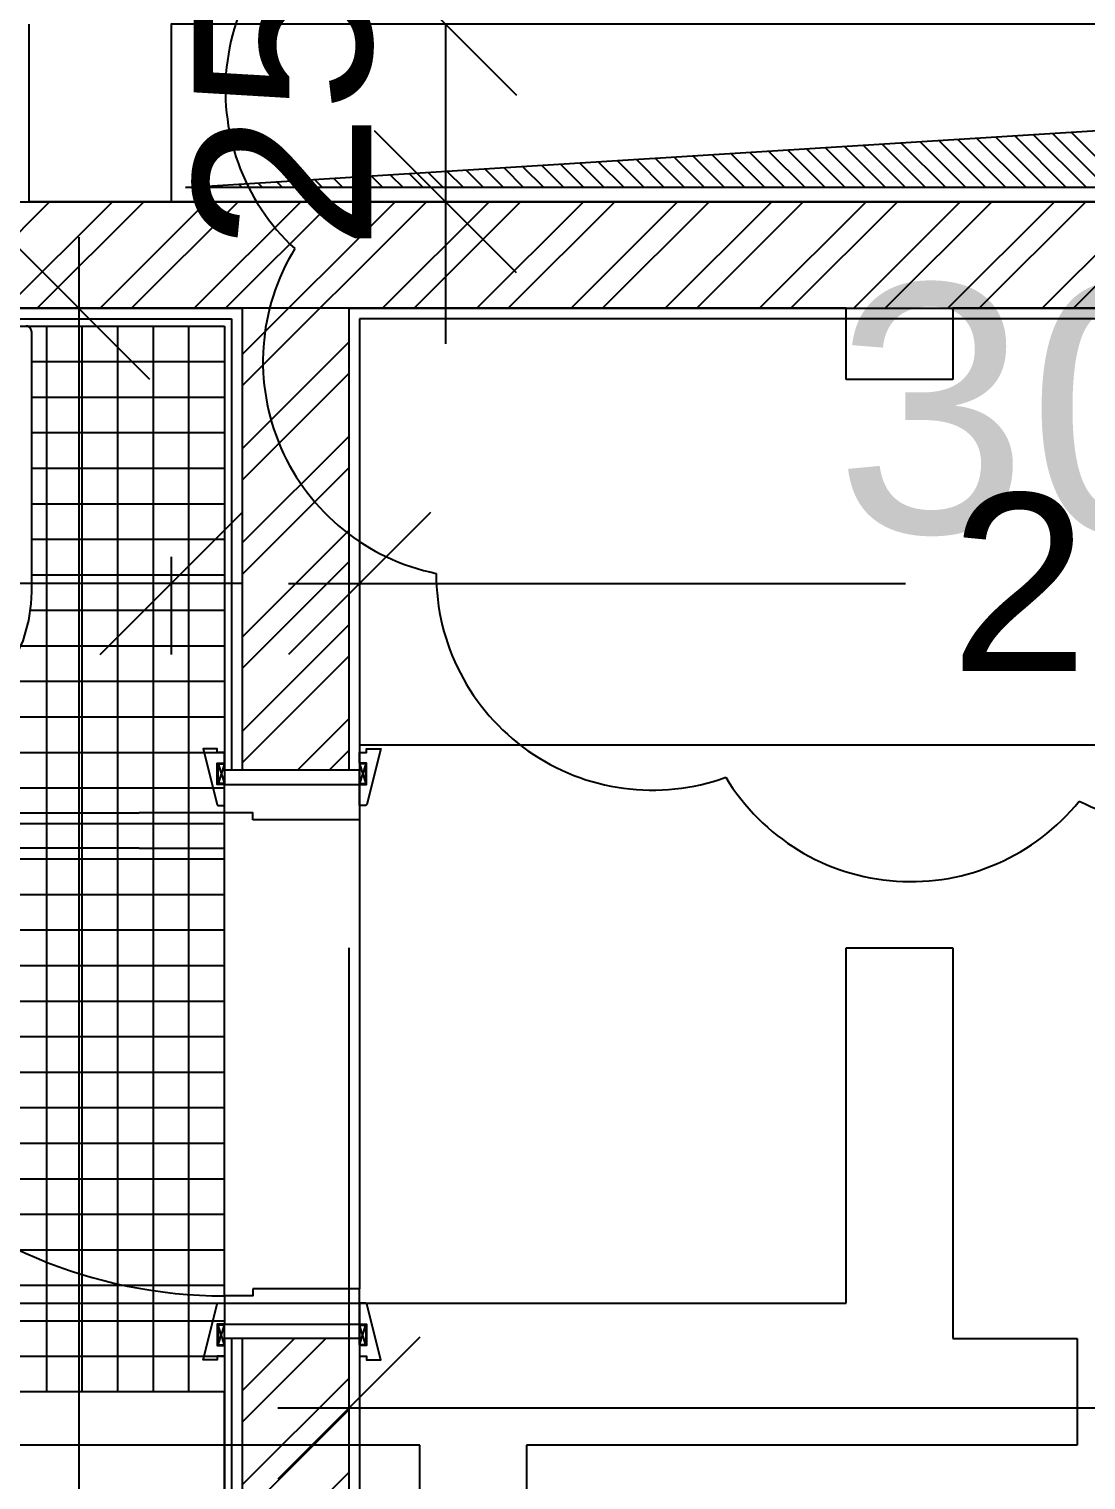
# Model space of a CAD drawing. Extents: x -1.8 to 45.6, y -22.6 to 61.5.
# Drawn here: x 29.718 to 31.206, y 10.801 to 12.843 of the extents above; entities that cross this region are included whole.
import ezdxf
from ezdxf.enums import TextEntityAlignment as Align

# ---------------------------------------------------------------- set-up
doc = ezdxf.new("R2010")
doc.units = 0
doc.header["$MEASUREMENT"] = 0
doc.layers.get('0').update_dxf_attribs({"linetype": 'CONTINUOUS'})
for name, color, linetype in [('A-AREAS', 6, 'CONTINUOUS'), ('A-AREAS-TXT', 6, 'CONTINUOUS'), ('A-closet', 252, 'CONTINUOUS'), ('a-dim', 3, 'CONTINUOUS'), ('A-DOORS', 1, 'CONTINUOUS'), ('A-FLOR-PFIX', 61, 'CONTINUOUS'), ('A-HATCH-WALL', 8, 'CONTINUOUS'), ('A-PLASTER', 8, 'CONTINUOUS'), ('A-PROJ-TIL-BATH', 8, 'CONTINUOUS'), ('A-SECT-TILE', 12, 'CONTINUOUS'), ('a-shaft', 251, 'CONTINUOUS'), ('A-WALL', 4, 'CONTINUOUS'), ('S-2ND-3RD-4-5-6TH$0$A-SHAFT 2-3-4-5-6', 8, 'CONTINUOUS')]:
    doc.layers.add(name, color=color, linetype=linetype)
doc.styles.add('A100-STEXT', font='arial.ttf', dxfattribs={"height": 0.25})

# ---------------------------------------------------------------- blocks, each defined once
blk = doc.blocks.new('_OBLIQUE')
at = {"color": 0, "linetype": 'ByBlock'}
blk.add_line((-0.5, -0.5), (0.5, 0.5), dxfattribs=at)

msp = doc.modelspace()

# ---------------------------------------------------------------- linework, layer by layer
for points in [[(29.72196, 12.4176, 0), (29.72192, 12.41785, 0), (29.72177, 12.41853, 0), (29.72148, 12.41952, 0), (29.72101, 12.42068, 0), (29.72031, 12.42191, 0), (29.71936, 12.42308, 0), (29.7181, 12.42407, 0), (29.71652, 12.42475, 0), (29.71456, 12.425, 0)], [(29.72196, 12.4176, 0), (29.72192, 12.41785, 0), (29.72177, 12.41853, 0), (29.72148, 12.41952, 0), (29.72101, 12.42068, 0), (29.72031, 12.42191, 0), (29.71936, 12.42308, 0), (29.7181, 12.42407, 0), (29.71652, 12.42475, 0), (29.71456, 12.425, 0)], [(29.72196, 12.4176, 0), (29.72196, 12.40523, 0), (29.72196, 12.37208, 0), (29.72196, 12.32408, 0), (29.72196, 12.26718, 0), (29.72196, 12.20731, 0), (29.72196, 12.15041, 0), (29.72196, 12.10241, 0), (29.72196, 12.06926, 0), (29.72196, 12.05689, 0)], [(29.72196, 12.4176, 0), (29.72196, 12.40523, 0), (29.72196, 12.37208, 0), (29.72196, 12.32408, 0), (29.72196, 12.26718, 0), (29.72196, 12.20731, 0), (29.72196, 12.15041, 0), (29.72196, 12.10241, 0), (29.72196, 12.06926, 0), (29.72196, 12.05689, 0)], [(29.72196, 12.05689, 0), (29.72204, 12.05075, 0), (29.72115, 12.03429, 0), (29.71759, 12.01047, 0), (29.70965, 11.98222, 0), (29.69564, 11.9525, 0), (29.67386, 11.92425, 0), (29.64261, 11.90043, 0), (29.60019, 11.88397, 0), (29.54489, 11.87783, 0)], [(29.72196, 12.05689, 0), (29.72204, 12.05075, 0), (29.72115, 12.03429, 0), (29.71759, 12.01047, 0), (29.70965, 11.98222, 0), (29.69564, 11.9525, 0), (29.67386, 11.92425, 0), (29.64261, 11.90043, 0), (29.60019, 11.88397, 0), (29.54489, 11.87783, 0)]]:
    msp.add_polyline3d(points)
at = {"layer": 'A-AREAS'}
for p, q in [((29.71837, 12.6), (29.71837, 12.85)), ((29.71837, 12.6), (29.71837, 12.85)), ((32.46837, 12.6), (29.71837, 12.6)), ((32.46837, 12.6), (29.71837, 12.6))]:
    msp.add_line(p, q, dxfattribs=at)
at = {"layer": 'A-AREAS', "color": 30}
for centre, start, end in [((30.29898, 12.75731), 117.22181, 227.22181), ((30.29898, 12.75731), 117.22181, 227.22181), ((30.35186, 12.37514), 148.53487, 258.53487), ((30.35186, 12.37514), 148.53487, 258.53487), ((30.59566, 12.07613), 179.84792, 289.84792), ((30.59566, 12.07613), 179.84792, 289.84792), ((31.33698, 12.02638), 242.47403, 352.47403), ((31.33698, 12.02638), 242.47403, 352.47403), ((30.95935, 11.94737), 211.16098, 321.16098), ((30.95935, 11.94737), 211.16098, 321.16098)]:
    msp.add_arc(centre, 0.30428, start, end, dxfattribs=at)
at = {"layer": 'A-closet'}
msp.add_line((32.47837, 11.835), (30.18337, 11.835), dxfattribs=at)
msp.add_line((32.47837, 11.835), (30.18337, 11.835), dxfattribs=at)
at = {"layer": 'a-dim', "color": 15}
for p, q in [((30.30463, 12.85), (30.30463, 12.6)), ((30.01837, 12.6), (30.40463, 12.6)), ((30.30463, 12.6), (30.30463, 12.4)), ((29.78852, 12.55), (29.78852, 10.25)), ((30.18337, 12.135), (30.18337, 11.96254)), ((29.91837, 12.1), (29.91837, 11.96254)), ((30.01837, 12.06254), (29.22261, 12.06254)), ((30.08337, 12.06254), (30.95169, 12.06254)), ((30.16837, 11.55), (30.16837, 10.80184)), ((33.36837, 10.90184), (30.06837, 10.90184))]:
    msp.add_line(p, q, dxfattribs=at)
at = {"layer": 'A-DOORS'}
for p, q in [((29.99337, 11.809), (29.98437, 11.781)), ((29.98437, 11.809), (29.99337, 11.781)), ((29.99337, 11.809), (29.98437, 11.781)), ((29.98437, 11.809), (29.99337, 11.781)), ((30.18337, 11.809), (30.19237, 11.781)), ((30.19237, 11.809), (30.18337, 11.781)), ((30.18337, 11.809), (30.19237, 11.781)), ((30.19237, 11.809), (30.18337, 11.781)), ((29.43337, 11.74), (29.87337, 11.74)), ((29.43337, 11.74), (29.87337, 11.74)), ((29.99337, 11.74), (29.87337, 11.74)), ((29.99337, 11.74), (29.87337, 11.74)), ((29.99337, 11.69), (29.99337, 11.74)), ((29.99337, 11.69), (29.99337, 11.74)), ((29.87337, 11.69), (29.43337, 11.69)), ((29.87337, 11.69), (29.43337, 11.69)), ((29.87337, 11.69), (29.99337, 11.69)), ((29.87337, 11.69), (29.99337, 11.69)), ((29.99337, 10.991), (29.98437, 11.019)), ((29.98437, 10.991), (29.99337, 11.019)), ((29.99337, 10.991), (29.98437, 11.019)), ((29.98437, 10.991), (29.99337, 11.019)), ((30.18337, 10.991), (30.19237, 11.019)), ((30.19237, 10.991), (30.18337, 11.019)), ((30.18337, 10.991), (30.19237, 11.019)), ((30.19237, 10.991), (30.18337, 11.019))]:
    msp.add_line(p, q, dxfattribs=at)
at = {"layer": 'A-DOORS', "color": 8}
for p, q in [((29.99337, 11.06), (29.99337, 11.74)), ((29.99337, 11.06), (29.99337, 11.74)), ((30.18337, 11.73), (30.18337, 11.07)), ((30.18337, 11.73), (30.18337, 11.07))]:
    msp.add_line(p, q, dxfattribs=at)
at = {"layer": 'A-DOORS'}
for points in [[(29.99337, 11.81), (29.99337, 11.825), (29.98337, 11.825), (29.98337, 11.83), (29.96337, 11.83), (29.98301, 11.75178, 0.3817689), (29.985, 11.75), (29.99337, 11.75), (29.99337, 11.78), (29.98337, 11.78), (29.98337, 11.81), (29.99337, 11.81)], [(29.99337, 11.81), (29.99337, 11.825), (29.98337, 11.825), (29.98337, 11.83), (29.96337, 11.83), (29.98301, 11.75178, 0.3817689), (29.985, 11.75), (29.99337, 11.75), (29.99337, 11.78), (29.98337, 11.78), (29.98337, 11.81), (29.99337, 11.81)], [(30.18337, 11.81), (30.18337, 11.825), (30.19337, 11.825), (30.19337, 11.83), (30.21337, 11.83), (30.19373, 11.75178, -0.3817689), (30.19174, 11.75), (30.18337, 11.75), (30.18337, 11.78), (30.19337, 11.78), (30.19337, 11.81), (30.18337, 11.81)], [(30.18337, 11.81), (30.18337, 11.825), (30.19337, 11.825), (30.19337, 11.83), (30.21337, 11.83), (30.19373, 11.75178, -0.3817689), (30.19174, 11.75), (30.18337, 11.75), (30.18337, 11.78), (30.19337, 11.78), (30.19337, 11.81), (30.18337, 11.81)], [(29.99337, 10.99), (29.99337, 10.975), (29.98337, 10.975), (29.98337, 10.97), (29.96337, 10.97), (29.98301, 11.04822, -0.3817689), (29.985, 11.05), (29.99337, 11.05), (29.99337, 11.02), (29.98337, 11.02), (29.98337, 10.99), (29.99337, 10.99)], [(29.99337, 10.99), (29.99337, 10.975), (29.98337, 10.975), (29.98337, 10.97), (29.96337, 10.97), (29.98301, 11.04822, -0.3817689), (29.985, 11.05), (29.99337, 11.05), (29.99337, 11.02), (29.98337, 11.02), (29.98337, 10.99), (29.99337, 10.99)], [(30.18337, 10.99), (30.18337, 10.975), (30.19337, 10.975), (30.19337, 10.97), (30.21337, 10.97), (30.19373, 11.04822, 0.3817689), (30.19174, 11.05), (30.18337, 11.05), (30.18337, 11.02), (30.19337, 11.02), (30.19337, 10.99), (30.18337, 10.99)], [(30.18337, 10.99), (30.18337, 10.975), (30.19337, 10.975), (30.19337, 10.97), (30.21337, 10.97), (30.19373, 11.04822, 0.3817689), (30.19174, 11.05), (30.18337, 11.05), (30.18337, 11.02), (30.19337, 11.02), (30.19337, 10.99), (30.18337, 10.99)]]:
    msp.add_lwpolyline(points, format="xyb", dxfattribs=at)
for points in [[(29.99337, 11.809), (29.99337, 11.781), (29.98437, 11.781), (29.98437, 11.809)], [(29.99337, 11.809), (29.99337, 11.781), (29.98437, 11.781), (29.98437, 11.809)], [(30.18337, 11.809), (30.18337, 11.781), (30.19237, 11.781), (30.19237, 11.809)], [(30.18337, 11.809), (30.18337, 11.781), (30.19237, 11.781), (30.19237, 11.809)], [(29.99337, 10.991), (29.99337, 11.019), (29.98437, 11.019), (29.98437, 10.991)], [(29.99337, 10.991), (29.99337, 11.019), (29.98437, 11.019), (29.98437, 10.991)], [(30.18337, 10.991), (30.18337, 11.019), (30.19237, 11.019), (30.19237, 10.991)], [(30.18337, 10.991), (30.18337, 11.019), (30.19237, 11.019), (30.19237, 10.991)]]:
    msp.add_lwpolyline(points, close=True, dxfattribs=at)
for points in [[(30.18337, 11.8), (29.99337, 11.8), (29.99337, 11.78), (30.18337, 11.78), (30.18337, 11.8)], [(30.18337, 11.8), (29.99337, 11.8), (29.99337, 11.78), (30.18337, 11.78), (30.18337, 11.8)], [(30.03337, 11.73), (30.03337, 11.74), (29.99337, 11.74), (29.99337, 11.78)], [(29.99337, 11.78), (30.18337, 11.78), (30.18337, 11.73), (30.03337, 11.73)], [(30.03337, 11.73), (30.03337, 11.74), (29.99337, 11.74), (29.99337, 11.78)], [(29.99337, 11.78), (30.18337, 11.78), (30.18337, 11.73), (30.03337, 11.73)], [(30.03337, 11.07), (30.03337, 11.06), (29.99337, 11.06), (29.99337, 11.02)], [(29.99337, 11.02), (30.18337, 11.02), (30.18337, 11.07), (30.03337, 11.07)], [(30.03337, 11.07), (30.03337, 11.06), (29.99337, 11.06), (29.99337, 11.02)], [(29.99337, 11.02), (30.18337, 11.02), (30.18337, 11.07), (30.03337, 11.07)], [(30.18337, 11), (29.99337, 11), (29.99337, 11.02), (30.18337, 11.02), (30.18337, 11)], [(30.18337, 11), (29.99337, 11), (29.99337, 11.02), (30.18337, 11.02), (30.18337, 11)]]:
    msp.add_lwpolyline(points, dxfattribs=at)
msp.add_arc((29.99367, 11.7403), 0.6803, 180.02544, 269.97456, dxfattribs=at)
msp.add_arc((29.99367, 11.7403), 0.6803, 180.02544, 269.97456, dxfattribs=at)
at = {"layer": 'A-FLOR-PFIX'}
for p, q in [((29.99337, 10.925), (28.49337, 10.925)), ((29.99337, 10.925), (28.49337, 10.925)), ((29.99337, 10.375), (29.99337, 10.925)), ((29.99337, 10.375), (29.99337, 10.925))]:
    msp.add_line(p, q, dxfattribs=at)
at = {"layer": 'A-HATCH-WALL'}
for p, q in [((29.59734, 12.45), (29.74734, 12.6)), ((29.59734, 12.45), (29.74734, 12.6)), ((29.68573, 12.45), (29.83573, 12.6)), ((29.68573, 12.45), (29.83573, 12.6)), ((29.72992, 12.45), (29.87992, 12.6)), ((29.72992, 12.45), (29.87992, 12.6)), ((29.81831, 12.45), (29.96831, 12.6)), ((29.81831, 12.45), (29.96831, 12.6)), ((29.8625, 12.45), (30.0125, 12.6)), ((29.8625, 12.45), (30.0125, 12.6)), ((29.95089, 12.45), (30.10089, 12.6)), ((29.95089, 12.45), (30.10089, 12.6)), ((29.99509, 12.45), (30.14509, 12.6)), ((29.99509, 12.45), (30.14509, 12.6)), ((30.01837, 12.38489), (30.23348, 12.6)), ((30.01837, 12.3407), (30.27767, 12.6)), ((30.01837, 12.38489), (30.23348, 12.6)), ((30.01837, 12.3407), (30.27767, 12.6)), ((30.21606, 12.45), (30.36606, 12.6)), ((30.21606, 12.45), (30.36606, 12.6)), ((30.26025, 12.45), (30.41025, 12.6)), ((30.26025, 12.45), (30.41025, 12.6)), ((30.34864, 12.45), (30.49864, 12.6)), ((30.34864, 12.45), (30.49864, 12.6)), ((30.39283, 12.45), (30.54283, 12.6)), ((30.39283, 12.45), (30.54283, 12.6)), ((30.48122, 12.45), (30.63122, 12.6)), ((30.48122, 12.45), (30.63122, 12.6)), ((30.52542, 12.45), (30.67542, 12.6)), ((30.52542, 12.45), (30.67542, 12.6)), ((30.61381, 12.45), (30.76381, 12.6)), ((30.61381, 12.45), (30.76381, 12.6)), ((30.658, 12.45), (30.808, 12.6)), ((30.658, 12.45), (30.808, 12.6)), ((30.74639, 12.45), (30.89639, 12.6)), ((30.74639, 12.45), (30.89639, 12.6)), ((30.79058, 12.45), (30.94058, 12.6)), ((30.79058, 12.45), (30.94058, 12.6)), ((30.87897, 12.45), (31.02897, 12.6)), ((30.87897, 12.45), (31.02897, 12.6)), ((30.92316, 12.45), (31.07316, 12.6)), ((30.92316, 12.45), (31.07316, 12.6)), ((31.01155, 12.45), (31.16155, 12.6)), ((31.01155, 12.45), (31.16155, 12.6)), ((31.05575, 12.45), (31.20575, 12.6)), ((31.05575, 12.45), (31.20575, 12.6)), ((31.14414, 12.45), (31.29414, 12.6)), ((31.14414, 12.45), (31.29414, 12.6)), ((31.18833, 12.45), (31.33833, 12.6)), ((31.18833, 12.45), (31.33833, 12.6)), ((30.01837, 12.25231), (30.16837, 12.40231)), ((30.01837, 12.25231), (30.16837, 12.40231)), ((30.01837, 12.20812), (30.16837, 12.35812)), ((30.01837, 12.20812), (30.16837, 12.35812)), ((30.01837, 12.11973), (30.16837, 12.26973)), ((30.01837, 12.11973), (30.16837, 12.26973)), ((30.01837, 12.07553), (30.16837, 12.22553)), ((30.01837, 12.07553), (30.16837, 12.22553)), ((30.01837, 11.98715), (30.16837, 12.13715)), ((30.01837, 11.98715), (30.16837, 12.13715)), ((30.01837, 11.94295), (30.16837, 12.09295)), ((30.01837, 11.94295), (30.16837, 12.09295)), ((30.01837, 11.85456), (30.16837, 12.00456)), ((30.01837, 11.85456), (30.16837, 12.00456)), ((30.01837, 11.81037), (30.16837, 11.96037)), ((30.01837, 11.81037), (30.16837, 11.96037)), ((30.09639, 11.8), (30.16837, 11.87198)), ((30.09639, 11.8), (30.16837, 11.87198)), ((30.14058, 11.8), (30.16837, 11.82779)), ((30.14058, 11.8), (30.16837, 11.82779)), ((30.01837, 10.92649), (30.09188, 11)), ((30.01837, 10.88229), (30.13608, 11)), ((30.01837, 10.92649), (30.09188, 11)), ((30.01837, 10.88229), (30.13608, 11)), ((30.01837, 10.7939), (30.16837, 10.9439)), ((30.01837, 10.7939), (30.16837, 10.9439)), ((30.01837, 10.74971), (30.16837, 10.89971)), ((30.01837, 10.74971), (30.16837, 10.89971)), ((30.01837, 10.66132), (30.16837, 10.81132)), ((30.01837, 10.66132), (30.16837, 10.81132))]:
    msp.add_line(p, q, dxfattribs=at)
at = {"layer": 'A-PLASTER'}
for p, q in [((32.47837, 12.435), (30.18337, 12.435)), ((30.18337, 12.435), (30.18337, 11.8)), ((32.47837, 12.435), (30.18337, 12.435)), ((30.18337, 12.435), (30.18337, 11.8)), ((30.18337, 11), (30.18337, 9.585)), ((30.18337, 11), (30.18337, 9.585))]:
    msp.add_line(p, q, dxfattribs=at)
at = {"layer": 'A-PROJ-TIL-BATH'}
for p, q in [((29.74337, 10.925), (29.74337, 12.425)), ((29.74337, 10.925), (29.74337, 12.425)), ((29.79337, 10.925), (29.79337, 12.425)), ((29.79337, 10.925), (29.79337, 12.425)), ((29.84337, 10.925), (29.84337, 12.425)), ((29.84337, 10.925), (29.84337, 12.425)), ((29.89337, 10.925), (29.89337, 12.425)), ((29.89337, 10.925), (29.89337, 12.425)), ((29.94337, 10.925), (29.94337, 12.425)), ((29.94337, 10.925), (29.94337, 12.425)), ((29.72196, 12.375), (29.99337, 12.375)), ((29.72196, 12.375), (29.99337, 12.375)), ((29.72196, 12.325), (29.99337, 12.325)), ((29.72196, 12.325), (29.99337, 12.325)), ((29.72196, 12.275), (29.99337, 12.275)), ((29.72196, 12.275), (29.99337, 12.275)), ((29.72196, 12.225), (29.99337, 12.225)), ((29.72196, 12.225), (29.99337, 12.225)), ((29.72196, 12.175), (29.99337, 12.175)), ((29.72196, 12.175), (29.99337, 12.175)), ((29.72196, 12.125), (29.99337, 12.125)), ((29.72196, 12.125), (29.99337, 12.125)), ((29.72196, 12.075), (29.99337, 12.075)), ((29.72196, 12.075), (29.99337, 12.075)), ((29.71976, 12.025), (29.99337, 12.025)), ((29.71976, 12.025), (29.99337, 12.025)), ((29.70625, 11.975), (29.99337, 11.975)), ((29.70625, 11.975), (29.99337, 11.975)), ((29.67444, 11.925), (29.99337, 11.925)), ((29.67444, 11.925), (29.99337, 11.925)), ((28.49337, 11.875), (29.99337, 11.875)), ((28.49337, 11.875), (29.99337, 11.875)), ((28.49337, 11.825), (29.99337, 11.825)), ((28.49337, 11.825), (29.99337, 11.825)), ((28.49337, 11.775), (29.99337, 11.775)), ((28.49337, 11.775), (29.99337, 11.775)), ((28.49337, 11.725), (29.99337, 11.725)), ((28.49337, 11.725), (29.99337, 11.725)), ((28.49337, 11.675), (29.99337, 11.675)), ((28.49337, 11.675), (29.99337, 11.675)), ((28.49337, 11.625), (29.99337, 11.625)), ((28.49337, 11.625), (29.99337, 11.625)), ((28.49337, 11.575), (29.99337, 11.575)), ((28.49337, 11.575), (29.99337, 11.575)), ((28.49337, 11.525), (29.99337, 11.525)), ((28.49337, 11.525), (29.99337, 11.525)), ((28.49337, 11.475), (29.99337, 11.475)), ((28.49337, 11.475), (29.99337, 11.475)), ((28.49337, 11.425), (29.99337, 11.425)), ((28.49337, 11.425), (29.99337, 11.425)), ((28.49337, 11.375), (29.99337, 11.375)), ((28.49337, 11.375), (29.99337, 11.375)), ((28.49337, 11.325), (29.99337, 11.325)), ((28.49337, 11.325), (29.99337, 11.325)), ((28.49337, 11.275), (29.99337, 11.275)), ((28.49337, 11.275), (29.99337, 11.275)), ((28.49337, 11.225), (29.99337, 11.225)), ((28.49337, 11.225), (29.99337, 11.225)), ((28.49337, 11.175), (29.99337, 11.175)), ((28.49337, 11.175), (29.99337, 11.175)), ((28.49337, 11.125), (29.99337, 11.125)), ((28.49337, 11.125), (29.99337, 11.125)), ((28.49337, 11.075), (29.99337, 11.075)), ((28.49337, 11.075), (29.99337, 11.075)), ((28.49337, 11.025), (29.99337, 11.025)), ((28.49337, 11.025), (29.99337, 11.025)), ((28.49337, 10.975), (29.99337, 10.975)), ((28.49337, 10.975), (29.99337, 10.975))]:
    msp.add_line(p, q, dxfattribs=at)
at = {"layer": 'A-SECT-TILE'}
for p, q in [((27.78337, 12.435), (30.00337, 12.435)), ((27.78337, 12.435), (30.00337, 12.435)), ((27.79337, 12.425), (29.99337, 12.425)), ((27.79337, 12.425), (29.99337, 12.425)), ((29.99337, 12.425), (29.99337, 11.8)), ((29.99337, 12.425), (29.99337, 11.8)), ((30.00337, 12.435), (30.00337, 11.8)), ((30.00337, 12.435), (30.00337, 11.8)), ((29.99337, 11), (29.99337, 10.375)), ((29.99337, 11), (29.99337, 10.375)), ((30.00337, 11), (30.00337, 10.365)), ((30.00337, 11), (30.00337, 10.365))]:
    msp.add_line(p, q, dxfattribs=at)
at = {"layer": 'a-shaft'}
for p, q in [((29.93837, 12.62), (32.16983, 12.75968)), ((29.93837, 12.62), (32.16983, 12.75968)), ((30.9454, 12.68304), (31.00843, 12.62)), ((30.9454, 12.68304), (31.00843, 12.62)), ((30.97202, 12.6847), (31.03672, 12.62)), ((30.97202, 12.6847), (31.03672, 12.62)), ((30.99863, 12.68637), (31.065, 12.62)), ((30.99863, 12.68637), (31.065, 12.62)), ((31.02525, 12.68804), (31.09329, 12.62)), ((31.02525, 12.68804), (31.09329, 12.62)), ((31.05187, 12.6897), (31.12157, 12.62)), ((31.05187, 12.6897), (31.12157, 12.62)), ((31.07849, 12.69137), (31.14986, 12.62)), ((31.07849, 12.69137), (31.14986, 12.62)), ((31.10511, 12.69303), (31.17814, 12.62)), ((31.10511, 12.69303), (31.17814, 12.62)), ((31.13172, 12.6947), (31.20642, 12.62)), ((31.13172, 12.6947), (31.20642, 12.62)), ((31.15834, 12.69637), (31.23471, 12.62)), ((31.15834, 12.69637), (31.23471, 12.62)), ((31.18496, 12.69803), (31.26299, 12.62)), ((31.18496, 12.69803), (31.26299, 12.62)), ((30.62598, 12.66304), (30.66902, 12.62)), ((30.62598, 12.66304), (30.66902, 12.62)), ((30.6526, 12.66471), (30.69731, 12.62)), ((30.6526, 12.66471), (30.69731, 12.62)), ((30.67922, 12.66637), (30.72559, 12.62)), ((30.67922, 12.66637), (30.72559, 12.62)), ((30.70583, 12.66804), (30.75388, 12.62)), ((30.70583, 12.66804), (30.75388, 12.62)), ((30.73245, 12.66971), (30.78216, 12.62)), ((30.73245, 12.66971), (30.78216, 12.62)), ((30.75907, 12.67137), (30.81044, 12.62)), ((30.75907, 12.67137), (30.81044, 12.62)), ((30.78569, 12.67304), (30.83873, 12.62)), ((30.78569, 12.67304), (30.83873, 12.62)), ((30.81231, 12.67471), (30.86701, 12.62)), ((30.81231, 12.67471), (30.86701, 12.62)), ((30.83893, 12.67637), (30.8953, 12.62)), ((30.83893, 12.67637), (30.8953, 12.62)), ((30.86554, 12.67804), (30.92358, 12.62)), ((30.86554, 12.67804), (30.92358, 12.62)), ((30.89216, 12.6797), (30.95187, 12.62)), ((30.89216, 12.6797), (30.95187, 12.62)), ((30.91878, 12.68137), (30.98015, 12.62)), ((30.91878, 12.68137), (30.98015, 12.62)), ((30.27995, 12.64138), (30.30133, 12.62)), ((30.27995, 12.64138), (30.30133, 12.62)), ((30.30656, 12.64305), (30.32961, 12.62)), ((30.30656, 12.64305), (30.32961, 12.62)), ((30.33318, 12.64471), (30.3579, 12.62)), ((30.33318, 12.64471), (30.3579, 12.62)), ((30.3598, 12.64638), (30.38618, 12.62)), ((30.3598, 12.64638), (30.38618, 12.62)), ((30.38642, 12.64805), (30.41446, 12.62)), ((30.38642, 12.64805), (30.41446, 12.62)), ((30.41304, 12.64971), (30.44275, 12.62)), ((30.41304, 12.64971), (30.44275, 12.62)), ((30.43965, 12.65138), (30.47103, 12.62)), ((30.43965, 12.65138), (30.47103, 12.62)), ((30.46627, 12.65305), (30.49932, 12.62)), ((30.46627, 12.65305), (30.49932, 12.62)), ((30.49289, 12.65471), (30.5276, 12.62)), ((30.49289, 12.65471), (30.5276, 12.62)), ((30.51951, 12.65638), (30.55589, 12.62)), ((30.51951, 12.65638), (30.55589, 12.62)), ((30.54613, 12.65804), (30.58417, 12.62)), ((30.54613, 12.65804), (30.58417, 12.62)), ((30.57274, 12.65971), (30.61245, 12.62)), ((30.57274, 12.65971), (30.61245, 12.62)), ((30.59936, 12.66138), (30.64074, 12.62)), ((30.59936, 12.66138), (30.64074, 12.62)), ((29.96053, 12.62139), (29.96192, 12.62)), ((29.96053, 12.62139), (29.96192, 12.62)), ((29.98715, 12.62305), (29.9902, 12.62)), ((29.98715, 12.62305), (29.9902, 12.62)), ((30.01377, 12.62472), (30.01848, 12.62)), ((30.01377, 12.62472), (30.01848, 12.62)), ((30.04038, 12.62639), (30.04677, 12.62)), ((30.04038, 12.62639), (30.04677, 12.62)), ((30.067, 12.62805), (30.07505, 12.62)), ((30.067, 12.62805), (30.07505, 12.62)), ((30.09362, 12.62972), (30.10334, 12.62)), ((30.09362, 12.62972), (30.10334, 12.62)), ((30.12024, 12.63138), (30.13162, 12.62)), ((30.12024, 12.63138), (30.13162, 12.62)), ((30.14686, 12.63305), (30.15991, 12.62)), ((30.14686, 12.63305), (30.15991, 12.62)), ((30.17347, 12.63472), (30.18819, 12.62)), ((30.17347, 12.63472), (30.18819, 12.62)), ((30.20009, 12.63638), (30.21647, 12.62)), ((30.20009, 12.63638), (30.21647, 12.62)), ((30.22671, 12.63805), (30.24476, 12.62)), ((30.22671, 12.63805), (30.24476, 12.62)), ((30.25333, 12.63972), (30.27304, 12.62)), ((30.25333, 12.63972), (30.27304, 12.62)), ((32.44837, 12.62), (29.93837, 12.62)), ((32.44837, 12.62), (29.93837, 12.62))]:
    msp.add_line(p, q, dxfattribs=at)
at = {"layer": 'A-WALL'}
for p, q in [((27.76837, 12.6), (32.49337, 12.6)), ((27.76837, 12.6), (32.49337, 12.6)), ((27.76837, 12.6), (32.49337, 12.6)), ((29.71837, 12.6), (32.49337, 12.6)), ((29.71837, 12.6), (32.49337, 12.6)), ((27.76837, 12.45), (30.01837, 12.45)), ((27.76837, 12.45), (30.01837, 12.45)), ((30.86837, 12.45), (29.36837, 12.45)), ((30.86837, 12.45), (29.36837, 12.45)), ((30.86837, 12.45), (29.36837, 12.45)), ((30.01837, 12.45), (30.01837, 11.8)), ((30.01837, 12.45), (30.01837, 11.8)), ((30.16837, 12.45), (30.16837, 11.8)), ((30.16837, 12.45), (32.49337, 12.45)), ((30.16837, 12.45), (30.16837, 11.8)), ((30.16837, 12.45), (32.49337, 12.45)), ((30.86837, 12.35), (30.86837, 12.45)), ((30.86837, 12.35), (30.86837, 12.45)), ((30.86837, 12.35), (30.86837, 12.45)), ((32.49337, 12.45), (31.01837, 12.45)), ((31.01837, 12.45), (31.01837, 12.35)), ((32.49337, 12.45), (31.01837, 12.45)), ((31.01837, 12.45), (31.01837, 12.35)), ((32.49337, 12.45), (31.01837, 12.45)), ((31.01837, 12.45), (31.01837, 12.35)), ((31.01837, 12.35), (30.86837, 12.35)), ((31.01837, 12.35), (30.86837, 12.35)), ((31.01837, 12.35), (30.86837, 12.35)), ((30.16837, 11.8), (30.01837, 11.8)), ((30.16837, 11.8), (30.01837, 11.8)), ((30.86837, 11.05), (30.86837, 11.55)), ((30.86837, 11.55), (31.01837, 11.55)), ((30.86837, 11.05), (30.86837, 11.55)), ((30.86837, 11.55), (31.01837, 11.55)), ((30.86837, 11.05), (30.86837, 11.55)), ((30.86837, 11.55), (31.01837, 11.55)), ((31.01837, 11.55), (31.01837, 11)), ((31.01837, 11.55), (31.01837, 11)), ((31.01837, 11.55), (31.01837, 11)), ((29.36837, 11.05), (30.86837, 11.05)), ((29.36837, 11.05), (30.86837, 11.05)), ((29.36837, 11.05), (30.86837, 11.05)), ((30.16837, 11), (30.01837, 11)), ((30.01837, 11), (30.01837, 10.35)), ((30.16837, 11), (30.01837, 11)), ((30.01837, 11), (30.01837, 10.35)), ((30.16837, 11), (30.16837, 9.6)), ((30.16837, 11), (30.16837, 9.6)), ((31.01837, 11), (31.19337, 11)), ((31.01837, 11), (31.19337, 11)), ((31.01837, 11), (31.19337, 11)), ((31.19337, 11), (31.19337, 10.85)), ((31.19337, 11), (31.19337, 10.85)), ((31.19337, 11), (31.19337, 10.85)), ((30.26837, 10.85), (29.11837, 10.85)), ((30.26837, 10.85), (29.11837, 10.85)), ((30.26837, 10.85), (29.11837, 10.85)), ((30.26837, 10.73483), (30.26837, 10.85)), ((30.26837, 10.73483), (30.26837, 10.85)), ((30.26837, 10.73483), (30.26837, 10.85)), ((31.19337, 10.85), (30.41837, 10.85)), ((30.41837, 10.85), (30.41837, 10.73483)), ((31.19337, 10.85), (30.41837, 10.85)), ((30.41837, 10.85), (30.41837, 10.73483)), ((31.19337, 10.85), (30.41837, 10.85)), ((30.41837, 10.85), (30.41837, 10.73483))]:
    msp.add_line(p, q, dxfattribs=at)
at = {"layer": 'S-2ND-3RD-4-5-6TH$0$A-SHAFT 2-3-4-5-6'}
msp.add_lwpolyline([(29.91837, 12.6), (32.46837, 12.6), (32.46837, 12.85), (29.91837, 12.85)], close=True, dxfattribs=at)

# ---------------------------------------------------------------- block references
at = {"layer": 'a-dim', "color": 15, "xscale": 0.2, "yscale": 0.2, "zscale": 0.2}
for p, rotation in [((30.30463, 12.85), 270), ((30.30463, 12.6), 90), ((29.78852, 12.45), 90), ((30.18337, 12.06254), 180), ((30.16837, 10.90184), 180.0000000045596)]:
    msp.add_blockref('_OBLIQUE', p, dxfattribs=dict(at, rotation=rotation))
msp.add_blockref('_OBLIQUE', (29.91837, 12.06254), dxfattribs=at)

# ---------------------------------------------------------------- texts
at = {"layer": 'A-AREAS-TXT', "style": 'A100-STEXT'}
msp.add_text('30', height=0.35, dxfattribs=at).set_placement((31.12437, 12.13408), align=Align.CENTER)
msp.add_text('30', height=0.35, dxfattribs=at).set_placement((31.12437, 12.13408), align=Align.CENTER)
at = {"layer": 'a-dim', "insert": (30.07698, 12.725), "char_height": 0.25, "attachment_point": 5, "rotation": 90, "style": 'A100-STEXT'}
msp.add_mtext('\\A1;25', dxfattribs=at)
at = {"layer": 'a-dim', "insert": (31.30587, 12.06254), "char_height": 0.25, "attachment_point": 5, "style": 'A100-STEXT'}
msp.add_mtext('\\A1;231', dxfattribs=at)

doc.saveas('drawing.dxf')
